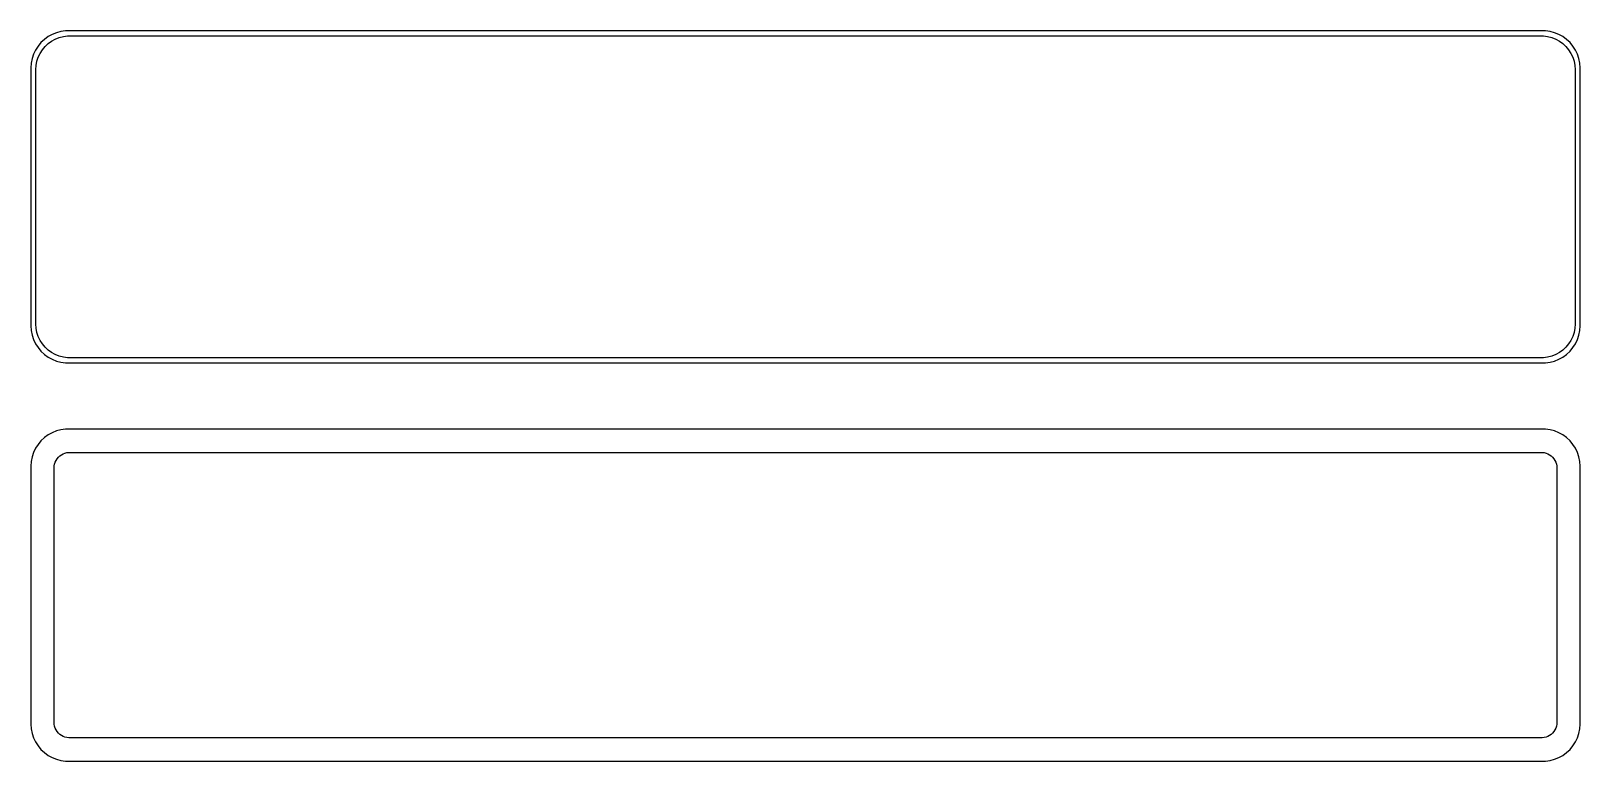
# Model space of a CAD drawing. Header units: metres. Extents: x -105 to 105, y 86 to 184.
import ezdxf

# ---------------------------------------------------------------- set-up
doc = ezdxf.new("R2010")
doc.units = ezdxf.units.M

msp = doc.modelspace()

# ---------------------------------------------------------------- linework, layer by layer
for p, q in [((-103.645, 182.923), (-104.045, 182.439)), ((-103.187, 183.353), (-103.645, 182.923)), ((-102.679, 183.722), (-103.187, 183.353)), ((-103.088, 182.384), (-102.668, 182.778)), ((-102.129, 184.024), (-102.679, 183.722)), ((-102.668, 182.778), (-102.203, 183.116)), ((-102.203, 183.116), (-101.699, 183.393)), ((-101.545, 184.255), (-102.129, 184.024)), ((-101.699, 183.393), (-101.165, 183.604)), ((-100.937, 184.411), (-101.545, 184.255)), ((-101.165, 183.604), (-100.608, 183.747)), ((-100.314, 184.49), (-100.937, 184.411)), ((-100.608, 183.747), (-100.037, 183.819)), ((100.314, 184.49), (-100.314, 184.49)), ((-100.037, 183.819), (100.037, 183.819)), ((100.037, 183.819), (100.608, 183.747)), ((100.937, 184.411), (100.314, 184.49)), ((100.608, 183.747), (101.165, 183.604)), ((101.545, 184.255), (100.937, 184.411)), ((101.165, 183.604), (101.699, 183.393)), ((102.129, 184.024), (101.545, 184.255)), ((101.699, 183.393), (102.203, 183.116)), ((102.679, 183.722), (102.129, 184.024)), ((102.203, 183.116), (102.668, 182.778)), ((102.668, 182.778), (103.088, 182.384)), ((103.187, 183.353), (102.679, 183.722)), ((103.645, 182.923), (103.187, 183.353)), ((104.045, 182.439), (103.645, 182.923)), ((-104.843, 180.743), (-104.961, 180.127)), ((-104.649, 181.341), (-104.843, 180.743)), ((-104.382, 181.909), (-104.649, 181.341)), ((-104.045, 182.439), (-104.382, 181.909)), ((-104.185, 180.389), (-104.007, 180.935)), ((-104.007, 180.935), (-103.762, 181.456)), ((-103.762, 181.456), (-103.454, 181.941)), ((-103.454, 181.941), (-103.088, 182.384)), ((103.088, 182.384), (103.454, 181.941)), ((103.454, 181.941), (103.762, 181.456)), ((103.762, 181.456), (104.007, 180.935)), ((104.007, 180.935), (104.185, 180.389)), ((104.382, 181.909), (104.045, 182.439)), ((104.649, 181.341), (104.382, 181.909)), ((104.843, 180.743), (104.649, 181.341)), ((104.961, 180.127), (104.843, 180.743)), ((-104.961, 180.127), (-105, 179.5)), ((-105, 179.5), (-105, 144.5)), ((-104.328, 179.25), (-104.292, 179.824)), ((-104.328, 144.75), (-104.328, 179.25)), ((-104.292, 179.824), (-104.185, 180.389)), ((104.185, 180.389), (104.292, 179.824)), ((104.292, 179.824), (104.328, 179.25)), ((104.328, 179.25), (104.328, 144.75)), ((105, 179.5), (104.961, 180.127)), ((105, 144.5), (105, 179.5)), ((-105, 144.5), (-104.961, 143.873)), ((-104.961, 143.873), (-104.843, 143.257)), ((-104.843, 143.257), (-104.649, 142.659)), ((-104.292, 144.176), (-104.328, 144.75)), ((-104.185, 143.611), (-104.292, 144.176)), ((-104.007, 143.065), (-104.185, 143.611)), ((-103.762, 142.544), (-104.007, 143.065)), ((104.007, 143.065), (103.762, 142.544)), ((104.185, 143.611), (104.007, 143.065)), ((104.292, 144.176), (104.185, 143.611)), ((104.328, 144.75), (104.292, 144.176)), ((104.649, 142.659), (104.843, 143.257)), ((104.843, 143.257), (104.961, 143.873)), ((104.961, 143.873), (105, 144.5)), ((-104.649, 142.659), (-104.382, 142.091)), ((-104.382, 142.091), (-104.045, 141.561)), ((-104.045, 141.561), (-103.645, 141.077)), ((-103.454, 142.059), (-103.762, 142.544)), ((-103.645, 141.077), (-103.187, 140.647)), ((-103.088, 141.616), (-103.454, 142.059)), ((-102.668, 141.222), (-103.088, 141.616)), ((-102.203, 140.884), (-102.668, 141.222)), ((-101.699, 140.607), (-102.203, 140.884)), ((102.203, 140.884), (101.699, 140.607)), ((102.668, 141.222), (102.203, 140.884)), ((103.088, 141.616), (102.668, 141.222)), ((103.454, 142.059), (103.088, 141.616)), ((103.187, 140.647), (103.645, 141.077)), ((103.762, 142.544), (103.454, 142.059)), ((103.645, 141.077), (104.045, 141.561)), ((104.045, 141.561), (104.382, 142.091)), ((104.382, 142.091), (104.649, 142.659)), ((-103.187, 140.647), (-102.679, 140.278)), ((-102.679, 140.278), (-102.129, 139.976)), ((-102.129, 139.976), (-101.545, 139.745)), ((-101.165, 140.396), (-101.699, 140.607)), ((-101.545, 139.745), (-100.937, 139.589)), ((-100.608, 140.253), (-101.165, 140.396)), ((-100.937, 139.589), (-100.314, 139.51)), ((-100.037, 140.181), (-100.608, 140.253)), ((-100.314, 139.51), (100.314, 139.51)), ((100.037, 140.181), (-100.037, 140.181)), ((100.608, 140.253), (100.037, 140.181)), ((100.314, 139.51), (100.937, 139.589)), ((101.165, 140.396), (100.608, 140.253)), ((100.937, 139.589), (101.545, 139.745)), ((101.699, 140.607), (101.165, 140.396)), ((101.545, 139.745), (102.129, 139.976)), ((102.129, 139.976), (102.679, 140.278)), ((102.679, 140.278), (103.187, 140.647)), ((-101.545, 130.255), (-102.129, 130.024)), ((-100.937, 130.411), (-101.545, 130.255)), ((-100.314, 130.49), (-100.937, 130.411)), ((100.314, 130.49), (-100.314, 130.49)), ((100.937, 130.411), (100.314, 130.49)), ((101.545, 130.255), (100.937, 130.411)), ((102.129, 130.024), (101.545, 130.255)), ((-104.045, 128.439), (-104.382, 127.909)), ((-103.645, 128.923), (-104.045, 128.439)), ((-103.187, 129.353), (-103.645, 128.923)), ((-102.679, 129.722), (-103.187, 129.353)), ((-102.129, 130.024), (-102.679, 129.722)), ((102.679, 129.722), (102.129, 130.024)), ((103.187, 129.353), (102.679, 129.722)), ((103.645, 128.923), (103.187, 129.353)), ((104.045, 128.439), (103.645, 128.923)), ((104.382, 127.909), (104.045, 128.439)), ((-104.961, 126.127), (-105, 125.5)), ((-104.843, 126.743), (-104.961, 126.127)), ((-104.649, 127.341), (-104.843, 126.743)), ((-104.382, 127.909), (-104.649, 127.341)), ((-101.793, 125.775), (-101.711, 126.027)), ((-101.711, 126.027), (-101.599, 126.266)), ((-101.599, 126.266), (-101.457, 126.49)), ((-101.457, 126.49), (-101.288, 126.694)), ((-101.288, 126.694), (-101.095, 126.875)), ((-101.095, 126.875), (-100.88, 127.031)), ((-100.88, 127.031), (-100.648, 127.159)), ((-100.648, 127.159), (-100.402, 127.256)), ((-100.402, 127.256), (-100.145, 127.322)), ((-100.145, 127.322), (-99.8825, 127.355)), ((-99.8825, 127.355), (99.8825, 127.355)), ((99.8825, 127.355), (100.145, 127.322)), ((100.145, 127.322), (100.402, 127.256)), ((100.402, 127.256), (100.648, 127.159)), ((100.648, 127.159), (100.88, 127.031)), ((100.88, 127.031), (101.095, 126.875)), ((101.095, 126.875), (101.288, 126.694)), ((101.288, 126.694), (101.457, 126.49)), ((101.457, 126.49), (101.599, 126.266)), ((101.599, 126.266), (101.711, 126.027)), ((101.711, 126.027), (101.793, 125.775)), ((104.649, 127.341), (104.382, 127.909)), ((104.843, 126.743), (104.649, 127.341)), ((104.961, 126.127), (104.843, 126.743)), ((105, 125.5), (104.961, 126.127)), ((-105, 125.5), (-105, 90.5)), ((-101.86, 125.25), (-101.843, 125.514)), ((-101.86, 90.75), (-101.86, 125.25)), ((-101.843, 125.514), (-101.793, 125.775)), ((101.793, 125.775), (101.843, 125.514)), ((101.843, 125.514), (101.86, 125.25)), ((101.86, 125.25), (101.86, 90.75)), ((105, 90.5), (105, 125.5)), ((-105, 90.5), (-104.961, 89.8733)), ((-101.843, 90.4856), (-101.86, 90.75)), ((-101.793, 90.2254), (-101.843, 90.4856)), ((101.843, 90.4856), (101.793, 90.2254)), ((101.86, 90.75), (101.843, 90.4856)), ((104.961, 89.8733), (105, 90.5)), ((-104.961, 89.8733), (-104.843, 89.2566)), ((-104.843, 89.2566), (-104.649, 88.6594)), ((-104.649, 88.6594), (-104.382, 88.0912)), ((-101.711, 89.9734), (-101.793, 90.2254)), ((-101.599, 89.7337), (-101.711, 89.9734)), ((-101.457, 89.51), (-101.599, 89.7337)), ((-101.288, 89.3059), (-101.457, 89.51)), ((-101.095, 89.1245), (-101.288, 89.3059)), ((-100.88, 88.9688), (-101.095, 89.1245)), ((-100.648, 88.8412), (-100.88, 88.9688)), ((-100.402, 88.7436), (-100.648, 88.8412)), ((-100.145, 88.6777), (-100.402, 88.7436)), ((-99.8825, 88.6445), (-100.145, 88.6777)), ((99.8825, 88.6445), (-99.8825, 88.6445)), ((100.145, 88.6777), (99.8825, 88.6445)), ((100.402, 88.7436), (100.145, 88.6777)), ((100.648, 88.8412), (100.402, 88.7436)), ((100.88, 88.9688), (100.648, 88.8412)), ((101.095, 89.1245), (100.88, 88.9688)), ((101.288, 89.3059), (101.095, 89.1245)), ((101.457, 89.51), (101.288, 89.3059)), ((101.599, 89.7337), (101.457, 89.51)), ((101.711, 89.9734), (101.599, 89.7337)), ((101.793, 90.2254), (101.711, 89.9734)), ((104.382, 88.0912), (104.649, 88.6594)), ((104.649, 88.6594), (104.843, 89.2566)), ((104.843, 89.2566), (104.961, 89.8733)), ((-104.382, 88.0912), (-104.045, 87.5611)), ((-104.045, 87.5611), (-103.645, 87.0773)), ((-103.645, 87.0773), (-103.187, 86.6474)), ((-103.187, 86.6474), (-102.679, 86.2784)), ((-102.679, 86.2784), (-102.129, 85.9759)), ((102.129, 85.9759), (102.679, 86.2784)), ((102.679, 86.2784), (103.187, 86.6474)), ((103.187, 86.6474), (103.645, 87.0773)), ((103.645, 87.0773), (104.045, 87.5611)), ((104.045, 87.5611), (104.382, 88.0912)), ((-102.129, 85.9759), (-101.545, 85.7447)), ((-101.545, 85.7447), (-100.937, 85.5886)), ((-100.937, 85.5886), (-100.314, 85.5099)), ((-100.314, 85.5099), (100.314, 85.5099)), ((100.314, 85.5099), (100.937, 85.5886)), ((100.937, 85.5886), (101.545, 85.7447)), ((101.545, 85.7447), (102.129, 85.9759))]:
    msp.add_line(p, q)

doc.saveas('drawing.dxf')
